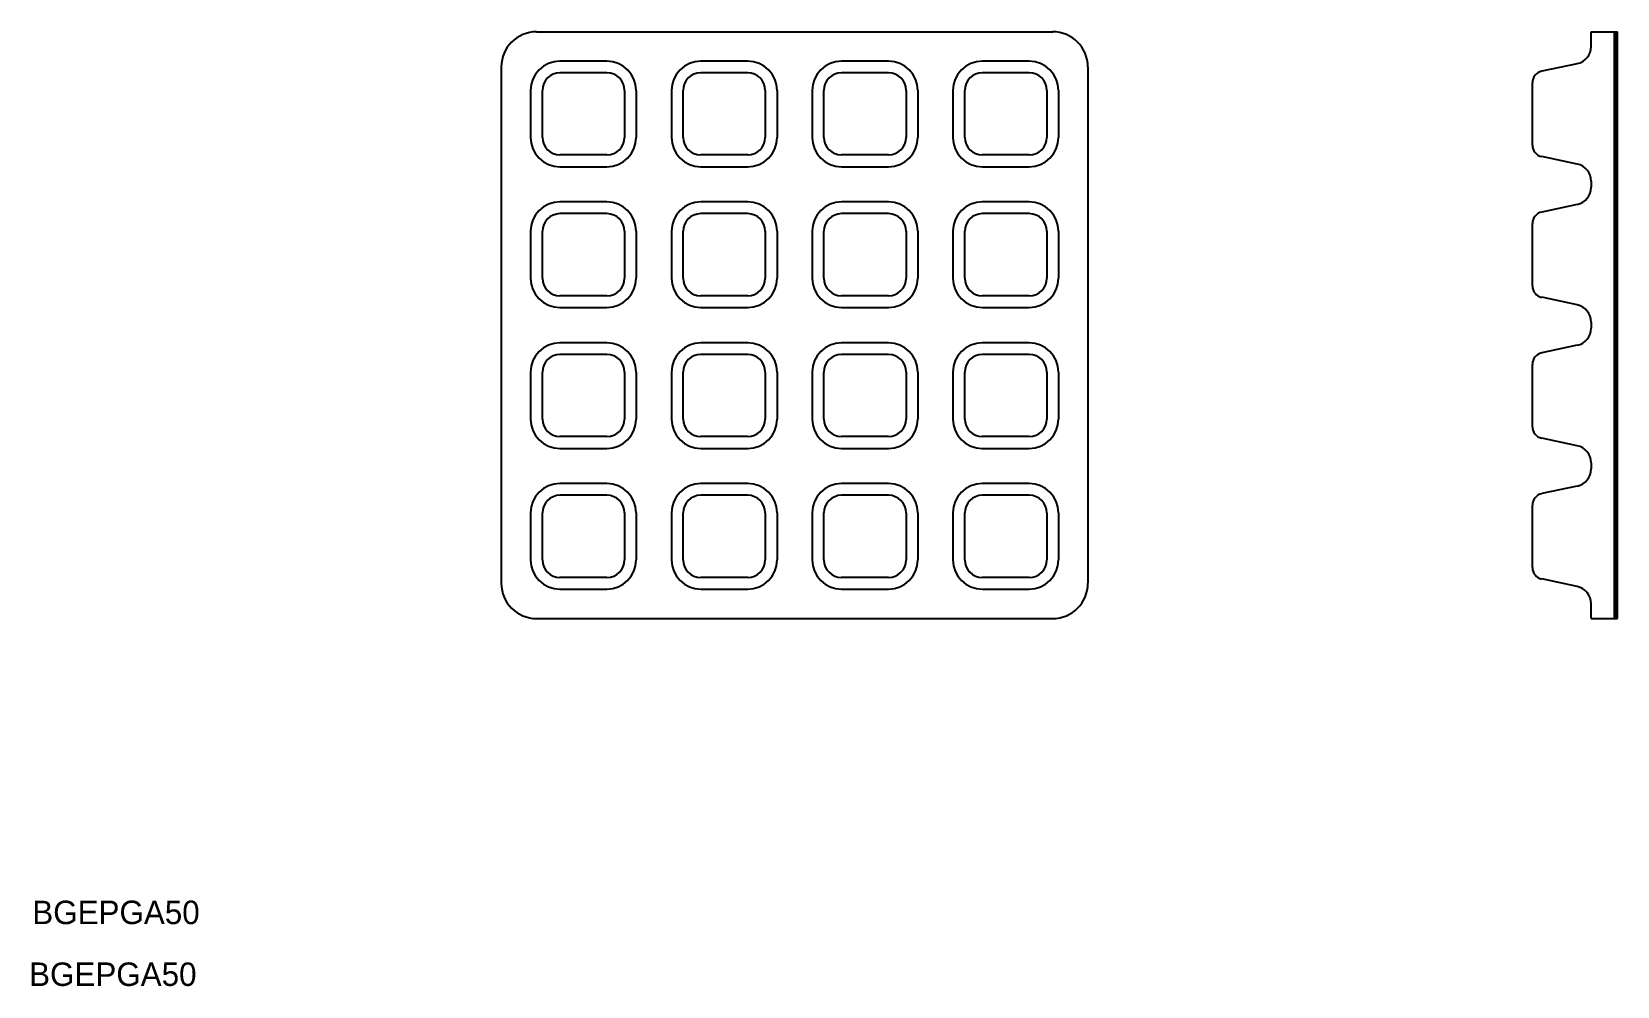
# Model space of a CAD drawing. Extents: x 36 to 171, y 158 to 239.
import ezdxf

# ---------------------------------------------------------------- set-up
doc = ezdxf.new("R2010")
doc.units = 0
doc.layers.get('0').update_dxf_attribs({"linetype": 'CONTINUOUS'})

msp = doc.modelspace()

# ---------------------------------------------------------------- linework, layer by layer
at = {"color": 7, "linetype": 'CONTINUOUS'}
for p, q in [((78.66, 239.16), (122.66, 239.16)), ((168.55, 237.91), (168.55, 239.16)), ((168.55, 239.16), (170.55, 239.16)), ((170.55, 189.16), (170.55, 239.16)), ((170.55, 239.16), (170.79, 239.16)), ((170.63, 189.16), (170.63, 239.16)), ((170.68, 189.16), (170.68, 239.16)), ((170.79, 189.16), (170.79, 239.16)), ((84.66, 236.66), (80.66, 236.66)), ((96.66, 236.66), (92.66, 236.66)), ((108.66, 236.66), (104.66, 236.66)), ((120.66, 236.66), (116.66, 236.66)), ((75.66, 236.16), (75.66, 192.16)), ((84.66, 235.66), (80.66, 235.66)), ((96.66, 235.66), (92.66, 235.66)), ((108.66, 235.66), (104.66, 235.66)), ((120.66, 235.66), (116.66, 235.66)), ((125.66, 236.16), (125.66, 192.16)), ((167.36, 236.44), (164.34, 235.8)), ((78.16, 234.16), (78.16, 230.16)), ((79.16, 230.16), (79.16, 234.16)), ((86.16, 234.16), (86.16, 230.16)), ((87.16, 234.16), (87.16, 230.16)), ((90.16, 234.16), (90.16, 230.16)), ((91.16, 230.16), (91.16, 234.16)), ((98.16, 234.16), (98.16, 230.16)), ((99.16, 234.16), (99.16, 230.16)), ((102.16, 234.16), (102.16, 230.16)), ((103.16, 230.16), (103.16, 234.16)), ((110.16, 234.16), (110.16, 230.16)), ((111.16, 234.16), (111.16, 230.16)), ((114.16, 234.16), (114.16, 230.16)), ((115.16, 230.16), (115.16, 234.16)), ((122.16, 234.16), (122.16, 230.16)), ((123.16, 234.16), (123.16, 230.16)), ((163.55, 229.5), (163.55, 234.82)), ((84.66, 228.66), (80.66, 228.66)), ((96.66, 228.66), (92.66, 228.66)), ((108.66, 228.66), (104.66, 228.66)), ((120.66, 228.66), (116.66, 228.66)), ((167.36, 227.88), (164.34, 228.53)), ((80.66, 227.66), (84.66, 227.66)), ((92.66, 227.66), (96.66, 227.66)), ((104.66, 227.66), (108.66, 227.66)), ((116.66, 227.66), (120.66, 227.66)), ((168.55, 226.42), (168.55, 225.91)), ((84.66, 224.66), (80.66, 224.66)), ((96.66, 224.66), (92.66, 224.66)), ((108.66, 224.66), (104.66, 224.66)), ((120.66, 224.66), (116.66, 224.66)), ((167.36, 224.44), (164.34, 223.8)), ((84.66, 223.66), (80.66, 223.66)), ((96.66, 223.66), (92.66, 223.66)), ((108.66, 223.66), (104.66, 223.66)), ((120.66, 223.66), (116.66, 223.66)), ((78.16, 222.16), (78.16, 218.16)), ((79.16, 218.16), (79.16, 222.16)), ((86.16, 222.16), (86.16, 218.16)), ((87.16, 222.16), (87.16, 218.16)), ((90.16, 222.16), (90.16, 218.16)), ((91.16, 218.16), (91.16, 222.16)), ((98.16, 222.16), (98.16, 218.16)), ((99.16, 222.16), (99.16, 218.16)), ((102.16, 222.16), (102.16, 218.16)), ((103.16, 218.16), (103.16, 222.16)), ((110.16, 222.16), (110.16, 218.16)), ((111.16, 222.16), (111.16, 218.16)), ((114.16, 222.16), (114.16, 218.16)), ((115.16, 218.16), (115.16, 222.16)), ((122.16, 222.16), (122.16, 218.16)), ((123.16, 222.16), (123.16, 218.16)), ((163.55, 217.5), (163.55, 222.82)), ((84.66, 216.66), (80.66, 216.66)), ((96.66, 216.66), (92.66, 216.66)), ((108.66, 216.66), (104.66, 216.66)), ((120.66, 216.66), (116.66, 216.66)), ((167.36, 215.88), (164.34, 216.53)), ((80.66, 215.66), (84.66, 215.66)), ((92.66, 215.66), (96.66, 215.66)), ((104.66, 215.66), (108.66, 215.66)), ((116.66, 215.66), (120.66, 215.66)), ((168.55, 214.42), (168.55, 213.91)), ((84.66, 212.66), (80.66, 212.66)), ((96.66, 212.66), (92.66, 212.66)), ((108.66, 212.66), (104.66, 212.66)), ((120.66, 212.66), (116.66, 212.66)), ((167.36, 212.44), (164.34, 211.8)), ((84.66, 211.66), (80.66, 211.66)), ((96.66, 211.66), (92.66, 211.66)), ((108.66, 211.66), (104.66, 211.66)), ((120.66, 211.66), (116.66, 211.66)), ((78.16, 210.16), (78.16, 206.16)), ((79.16, 206.16), (79.16, 210.16)), ((86.16, 210.16), (86.16, 206.16)), ((87.16, 210.16), (87.16, 206.16)), ((90.16, 210.16), (90.16, 206.16)), ((91.16, 206.16), (91.16, 210.16)), ((98.16, 210.16), (98.16, 206.16)), ((99.16, 210.16), (99.16, 206.16)), ((102.16, 210.16), (102.16, 206.16)), ((103.16, 206.16), (103.16, 210.16)), ((110.16, 210.16), (110.16, 206.16)), ((111.16, 210.16), (111.16, 206.16)), ((114.16, 210.16), (114.16, 206.16)), ((115.16, 206.16), (115.16, 210.16)), ((122.16, 210.16), (122.16, 206.16)), ((123.16, 210.16), (123.16, 206.16)), ((163.55, 205.5), (163.55, 210.82)), ((84.66, 204.66), (80.66, 204.66)), ((96.66, 204.66), (92.66, 204.66)), ((108.66, 204.66), (104.66, 204.66)), ((120.66, 204.66), (116.66, 204.66)), ((167.36, 203.88), (164.34, 204.53)), ((80.66, 203.66), (84.66, 203.66)), ((92.66, 203.66), (96.66, 203.66)), ((104.66, 203.66), (108.66, 203.66)), ((116.66, 203.66), (120.66, 203.66)), ((168.55, 202.42), (168.55, 201.91)), ((84.66, 200.66), (80.66, 200.66)), ((96.66, 200.66), (92.66, 200.66)), ((108.66, 200.66), (104.66, 200.66)), ((120.66, 200.66), (116.66, 200.66)), ((167.36, 200.44), (164.34, 199.8)), ((84.66, 199.66), (80.66, 199.66)), ((96.66, 199.66), (92.66, 199.66)), ((108.66, 199.66), (104.66, 199.66)), ((120.66, 199.66), (116.66, 199.66)), ((163.55, 193.5), (163.55, 198.82)), ((78.16, 198.16), (78.16, 194.16)), ((79.16, 194.16), (79.16, 198.16)), ((86.16, 198.16), (86.16, 194.16)), ((87.16, 198.16), (87.16, 194.16)), ((90.16, 198.16), (90.16, 194.16)), ((91.16, 194.16), (91.16, 198.16)), ((98.16, 198.16), (98.16, 194.16)), ((99.16, 198.16), (99.16, 194.16)), ((102.16, 198.16), (102.16, 194.16)), ((103.16, 194.16), (103.16, 198.16)), ((110.16, 198.16), (110.16, 194.16)), ((111.16, 198.16), (111.16, 194.16)), ((114.16, 198.16), (114.16, 194.16)), ((115.16, 194.16), (115.16, 198.16)), ((122.16, 198.16), (122.16, 194.16)), ((123.16, 198.16), (123.16, 194.16)), ((84.66, 192.66), (80.66, 192.66)), ((96.66, 192.66), (92.66, 192.66)), ((108.66, 192.66), (104.66, 192.66)), ((120.66, 192.66), (116.66, 192.66)), ((167.36, 191.88), (164.34, 192.53)), ((80.66, 191.66), (84.66, 191.66)), ((92.66, 191.66), (96.66, 191.66)), ((104.66, 191.66), (108.66, 191.66)), ((116.66, 191.66), (120.66, 191.66)), ((168.55, 189.16), (168.55, 190.42)), ((78.66, 189.16), (122.66, 189.16)), ((168.55, 189.16), (170.55, 189.16)), ((170.55, 189.16), (170.79, 189.16))]:
    msp.add_line(p, q, dxfattribs=at)
for centre, radius, start, end in [((78.66, 236.16), 3, 90, 180), ((122.66, 236.16), 3, 0, 90), ((167.05, 237.91), 1.5, 282, 360), ((80.66, 234.16), 2.5, 90, 180), ((84.66, 234.16), 2.5, 0, 90), ((92.66, 234.16), 2.5, 90, 180), ((96.66, 234.16), 2.5, 0, 90), ((104.66, 234.16), 2.5, 90, 180), ((108.66, 234.16), 2.5, 0, 90), ((116.66, 234.16), 2.5, 90, 180), ((120.66, 234.16), 2.5, 0, 90), ((80.66, 234.16), 1.5, 90, 180), ((84.66, 234.16), 1.5, 0, 90), ((92.66, 234.16), 1.5, 90, 180), ((96.66, 234.16), 1.5, 0, 90), ((104.66, 234.16), 1.5, 90, 180), ((108.66, 234.16), 1.5, 0, 90), ((116.66, 234.16), 1.5, 90, 180), ((120.66, 234.16), 1.5, 0, 90), ((164.55, 234.82), 1, 102, 180), ((80.66, 230.16), 2.5, 180, 270), ((80.66, 230.16), 1.5, 180, 270), ((84.66, 230.16), 2.5, 270, 0), ((84.66, 230.16), 1.5, 270, 0), ((92.66, 230.16), 2.5, 180, 270), ((92.66, 230.16), 1.5, 180, 270), ((96.66, 230.16), 1.5, 270, 0), ((96.66, 230.16), 2.5, 270, 0), ((104.66, 230.16), 2.5, 180, 270), ((104.66, 230.16), 1.5, 180, 270), ((108.66, 230.16), 1.5, 270, 0), ((108.66, 230.16), 2.5, 270, 0), ((116.66, 230.16), 2.5, 180, 270), ((116.66, 230.16), 1.5, 180, 270), ((120.66, 230.16), 1.5, 270, 0), ((120.66, 230.16), 2.5, 270, 0), ((164.55, 229.5), 1, 180, 258), ((167.05, 226.42), 1.5, 0, 78), ((167.05, 225.91), 1.5, 282, 360), ((80.66, 222.16), 2.5, 90, 180), ((84.66, 222.16), 2.5, 0, 90), ((92.66, 222.16), 2.5, 90, 180), ((96.66, 222.16), 2.5, 0, 90), ((104.66, 222.16), 2.5, 90, 180), ((108.66, 222.16), 2.5, 0, 90), ((116.66, 222.16), 2.5, 90, 180), ((120.66, 222.16), 2.5, 0, 90), ((80.66, 222.16), 1.5, 90, 180), ((84.66, 222.16), 1.5, 0, 90), ((92.66, 222.16), 1.5, 90, 180), ((96.66, 222.16), 1.5, 0, 90), ((104.66, 222.16), 1.5, 90, 180), ((108.66, 222.16), 1.5, 0, 90), ((116.66, 222.16), 1.5, 90, 180), ((120.66, 222.16), 1.5, 0, 90), ((164.55, 222.82), 1, 102, 180), ((80.66, 218.16), 2.5, 180, 270), ((80.66, 218.16), 1.5, 180, 270), ((84.66, 218.16), 2.5, 270, 0), ((84.66, 218.16), 1.5, 270, 0), ((92.66, 218.16), 2.5, 180, 270), ((92.66, 218.16), 1.5, 180, 270), ((96.66, 218.16), 1.5, 270, 0), ((96.66, 218.16), 2.5, 270, 0), ((104.66, 218.16), 2.5, 180, 270), ((104.66, 218.16), 1.5, 180, 270), ((108.66, 218.16), 1.5, 270, 0), ((108.66, 218.16), 2.5, 270, 0), ((116.66, 218.16), 2.5, 180, 270), ((116.66, 218.16), 1.5, 180, 270), ((120.66, 218.16), 1.5, 270, 0), ((120.66, 218.16), 2.5, 270, 0), ((164.55, 217.5), 1, 180, 258), ((167.05, 214.42), 1.5, 0, 78), ((167.05, 213.91), 1.5, 282, 360), ((80.66, 210.16), 2.5, 90, 180), ((84.66, 210.16), 2.5, 0, 90), ((92.66, 210.16), 2.5, 90, 180), ((96.66, 210.16), 2.5, 0, 90), ((104.66, 210.16), 2.5, 90, 180), ((108.66, 210.16), 2.5, 0, 90), ((116.66, 210.16), 2.5, 90, 180), ((120.66, 210.16), 2.5, 0, 90), ((80.66, 210.16), 1.5, 90, 180), ((84.66, 210.16), 1.5, 0, 90), ((92.66, 210.16), 1.5, 90, 180), ((96.66, 210.16), 1.5, 0, 90), ((104.66, 210.16), 1.5, 90, 180), ((108.66, 210.16), 1.5, 0, 90), ((116.66, 210.16), 1.5, 90, 180), ((120.66, 210.16), 1.5, 0, 90), ((164.55, 210.82), 1, 102, 180), ((80.66, 206.16), 2.5, 180, 270), ((80.66, 206.16), 1.5, 180, 270), ((84.66, 206.16), 2.5, 270, 0), ((84.66, 206.16), 1.5, 270, 0), ((92.66, 206.16), 2.5, 180, 270), ((92.66, 206.16), 1.5, 180, 270), ((96.66, 206.16), 1.5, 270, 0), ((96.66, 206.16), 2.5, 270, 0), ((104.66, 206.16), 2.5, 180, 270), ((104.66, 206.16), 1.5, 180, 270), ((108.66, 206.16), 1.5, 270, 0), ((108.66, 206.16), 2.5, 270, 0), ((116.66, 206.16), 2.5, 180, 270), ((116.66, 206.16), 1.5, 180, 270), ((120.66, 206.16), 1.5, 270, 0), ((120.66, 206.16), 2.5, 270, 0), ((164.55, 205.5), 1, 180, 258), ((167.05, 202.42), 1.5, 0, 78), ((167.05, 201.91), 1.5, 282, 360), ((80.66, 198.16), 2.5, 90, 180), ((84.66, 198.16), 2.5, 0, 90), ((92.66, 198.16), 2.5, 90, 180), ((96.66, 198.16), 2.5, 0, 90), ((104.66, 198.16), 2.5, 90, 180), ((108.66, 198.16), 2.5, 0, 90), ((116.66, 198.16), 2.5, 90, 180), ((120.66, 198.16), 2.5, 0, 90), ((80.66, 198.16), 1.5, 90, 180), ((84.66, 198.16), 1.5, 0, 90), ((92.66, 198.16), 1.5, 90, 180), ((96.66, 198.16), 1.5, 0, 90), ((104.66, 198.16), 1.5, 90, 180), ((108.66, 198.16), 1.5, 0, 90), ((116.66, 198.16), 1.5, 90, 180), ((120.66, 198.16), 1.5, 0, 90), ((164.55, 198.82), 1, 102, 180), ((80.66, 194.16), 2.5, 180, 270), ((80.66, 194.16), 1.5, 180, 270), ((84.66, 194.16), 2.5, 270, 0), ((84.66, 194.16), 1.5, 270, 0), ((92.66, 194.16), 2.5, 180, 270), ((92.66, 194.16), 1.5, 180, 270), ((96.66, 194.16), 1.5, 270, 0), ((96.66, 194.16), 2.5, 270, 0), ((104.66, 194.16), 2.5, 180, 270), ((104.66, 194.16), 1.5, 180, 270), ((108.66, 194.16), 1.5, 270, 0), ((108.66, 194.16), 2.5, 270, 0), ((116.66, 194.16), 2.5, 180, 270), ((116.66, 194.16), 1.5, 180, 270), ((120.66, 194.16), 1.5, 270, 0), ((120.66, 194.16), 2.5, 270, 0), ((164.55, 193.5), 1, 180, 258), ((78.66, 192.16), 3, 180, 270), ((122.66, 192.16), 3, 270, 0), ((167.05, 190.42), 1.5, 0, 78)]:
    msp.add_arc(centre, radius, start, end, dxfattribs=at)

# ---------------------------------------------------------------- texts
msp.add_text('BGEPGA50', height=2, dxfattribs=at).set_placement((35.68, 163.12))
at = {"color": 7}
msp.add_text('BGEPGA50', height=2, dxfattribs=at).set_placement((35.41, 157.85))

doc.saveas('drawing.dxf')
